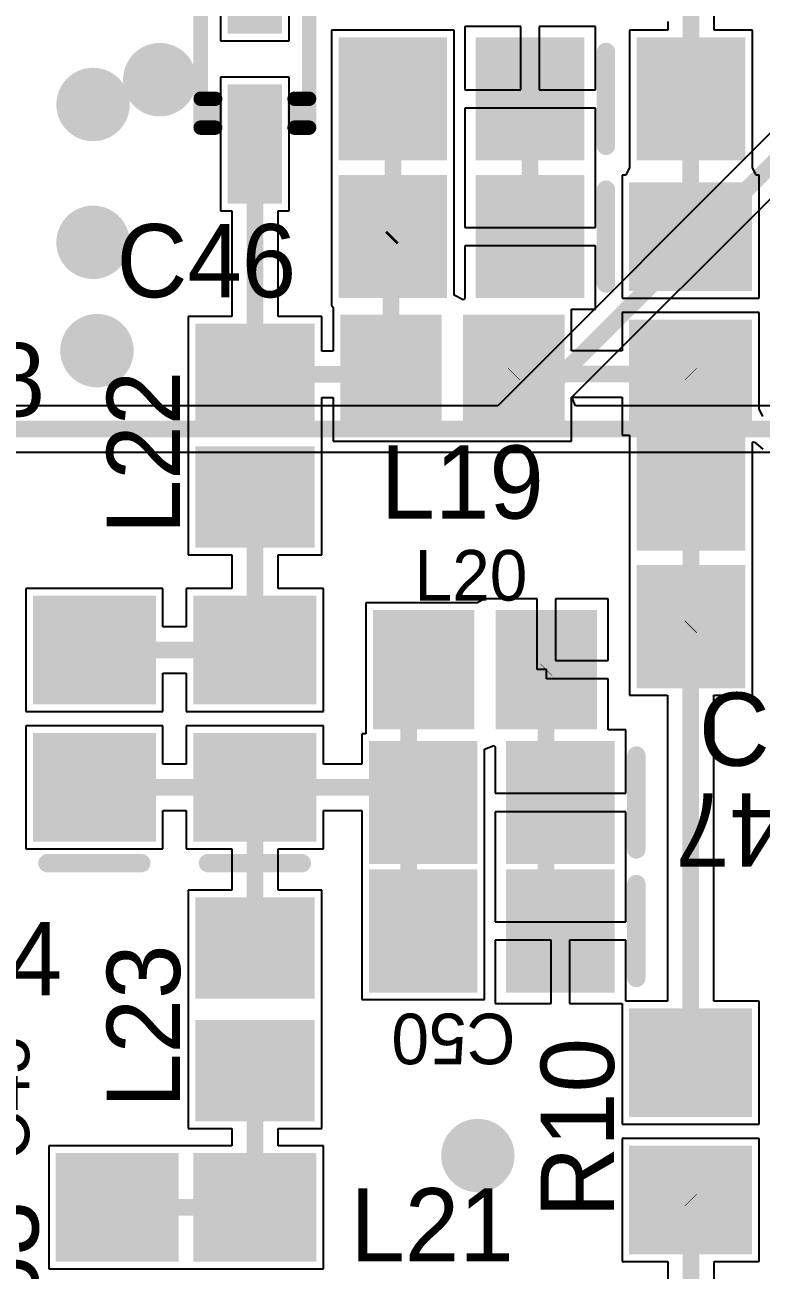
# Model space of a CAD drawing. Header units: millimetres. Extents: x 0 to 7.36, y -3.03 to 0.
# Drawn here: x 3.448 to 3.849, y -2.395 to -1.716 of the extents above; entities that cross this region are included whole.
import ezdxf

# ---------------------------------------------------------------- set-up
doc = ezdxf.new("R2010")
doc.units = ezdxf.units.MM
doc.header["$MEASUREMENT"] = 0
for name, color, linetype in [('BottomLayer', 5, 'Continuous'), ('MultiLayer', 9, 'Continuous'), ('TopLayer', 1, 'Continuous'), ('TopOverlay', 2, 'Continuous'), ('TopPaste', 8, 'Continuous'), ('TopSolder', 216, 'Continuous'), ('ViaHoleLayer', 16, 'Continuous')]:
    doc.layers.add(name, color=color, linetype=linetype)

# ---------------------------------------------------------------- blocks, each defined once
blk = doc.blocks.new('RES_0805_79')
at = {"layer": 'TopLayer'}
for points in [[(-0.06299, -0.02953), (-0.01181, -0.02953), (-0.06299, 0.02953), (-0.01181, 0.02953)], [(0.01181, -0.02953), (0.06299, -0.02953), (0.01181, 0.02953), (0.06299, 0.02953)]]:
    blk.add_solid(points, dxfattribs=at)
at = {"layer": 'TopPaste'}
for points in [[(-0.06299, -0.02953), (-0.01181, -0.02953), (-0.06299, 0.02953), (-0.01181, 0.02953)], [(0.01181, -0.02953), (0.06299, -0.02953), (0.01181, 0.02953), (0.06299, 0.02953)]]:
    blk.add_solid(points, dxfattribs=at)
at = {"layer": 'TopSolder'}
for points in [[(-0.06699, -0.03353), (-0.00781, -0.03353), (-0.06699, 0.03353), (-0.00781, 0.03353)], [(0.00781, -0.03353), (0.06699, -0.03353), (0.00781, 0.03353), (0.06699, 0.03353)]]:
    blk.add_solid(points, dxfattribs=at)
blk = doc.blocks.new('IND_0805_81')
at = {"layer": 'TopLayer'}
for points in [[(-0.05709, -0.02854), (-0.00984, -0.02854), (-0.05709, 0.02854), (-0.00984, 0.02854)], [(0.00984, -0.02854), (0.05709, -0.02854), (0.00984, 0.02854), (0.05709, 0.02854)]]:
    blk.add_solid(points, dxfattribs=at)
at = {"layer": 'TopPaste'}
for points in [[(-0.05709, -0.02854), (-0.00984, -0.02854), (-0.05709, 0.02854), (-0.00984, 0.02854)], [(0.00984, -0.02854), (0.05709, -0.02854), (0.00984, 0.02854), (0.05709, 0.02854)]]:
    blk.add_solid(points, dxfattribs=at)
at = {"layer": 'TopSolder'}
for points in [[(-0.06109, -0.03254), (-0.00584, -0.03254), (-0.06109, 0.03254), (-0.00584, 0.03254)], [(0.00584, -0.03254), (0.06109, -0.03254), (0.00584, 0.03254), (0.06109, 0.03254)]]:
    blk.add_solid(points, dxfattribs=at)
blk = doc.blocks.new('CAP_0805_84')
at = {"layer": 'TopLayer'}
for points in [[(-0.05511, -0.02953), (-0.00393, -0.02953), (-0.05511, 0.02953), (-0.00393, 0.02953)], [(0.0197, -0.02953), (0.07088, -0.02953), (0.0197, 0.02953), (0.07088, 0.02953)]]:
    blk.add_solid(points, dxfattribs=at)
at = {"layer": 'TopOverlay', "const_width": 0.01}
blk.add_lwpolyline([(-0.07088, 0.02557), (-0.07088, -0.02557)], dxfattribs=at)
at = {"layer": 'TopOverlay', "const_width": 0.005}
for points in [[(-0.07338, 0.02557, 1), (-0.06838, 0.02557, 1)], [(-0.07338, -0.02557, 1), (-0.06838, -0.02557, 1)]]:
    blk.add_lwpolyline(points, format="xyb", close=True, dxfattribs=at)
at = {"layer": 'TopPaste'}
for points in [[(-0.05511, -0.02953), (-0.00393, -0.02953), (-0.05511, 0.02953), (-0.00393, 0.02953)], [(0.0197, -0.02953), (0.07088, -0.02953), (0.0197, 0.02953), (0.07088, 0.02953)]]:
    blk.add_solid(points, dxfattribs=at)
at = {"layer": 'TopSolder'}
for points in [[(-0.05911, -0.03353), (0.00007, -0.03353), (-0.05911, 0.03353), (0.00007, 0.03353)], [(0.0157, -0.03353), (0.07488, -0.03353), (0.0157, 0.03353), (0.07488, 0.03353)]]:
    blk.add_solid(points, dxfattribs=at)
blk = doc.blocks.new('CAP_0805_86')
at = {"layer": 'TopLayer'}
for points in [[(-0.05511, -0.02953), (-0.00393, -0.02953), (-0.05511, 0.02953), (-0.00393, 0.02953)], [(0.0197, -0.02953), (0.07088, -0.02953), (0.0197, 0.02953), (0.07088, 0.02953)]]:
    blk.add_solid(points, dxfattribs=at)
at = {"layer": 'TopOverlay', "const_width": 0.01}
blk.add_lwpolyline([(-0.07088, 0.02557), (-0.07088, -0.02557)], dxfattribs=at)
at = {"layer": 'TopOverlay', "const_width": 0.005}
for points in [[(-0.07338, 0.02557, 1), (-0.06838, 0.02557, 1)], [(-0.07338, -0.02557, 1), (-0.06838, -0.02557, 1)]]:
    blk.add_lwpolyline(points, format="xyb", close=True, dxfattribs=at)
at = {"layer": 'TopPaste'}
for points in [[(-0.05511, -0.02953), (-0.00393, -0.02953), (-0.05511, 0.02953), (-0.00393, 0.02953)], [(0.0197, -0.02953), (0.07088, -0.02953), (0.0197, 0.02953), (0.07088, 0.02953)]]:
    blk.add_solid(points, dxfattribs=at)
at = {"layer": 'TopSolder'}
for points in [[(-0.05911, -0.03353), (0.00007, -0.03353), (-0.05911, 0.03353), (0.00007, 0.03353)], [(0.0157, -0.03353), (0.07488, -0.03353), (0.0157, 0.03353), (0.07488, 0.03353)]]:
    blk.add_solid(points, dxfattribs=at)
blk = doc.blocks.new('CAP_0805_152')
at = {"layer": 'TopLayer'}
for points in [[(-0.05511, -0.02953), (-0.00393, -0.02953), (-0.05511, 0.02953), (-0.00393, 0.02953)], [(0.0197, -0.02953), (0.07088, -0.02953), (0.0197, 0.02953), (0.07088, 0.02953)]]:
    blk.add_solid(points, dxfattribs=at)
at = {"layer": 'TopOverlay', "const_width": 0.01}
blk.add_lwpolyline([(-0.07088, 0.02557), (-0.07088, -0.02557)], dxfattribs=at)
at = {"layer": 'TopOverlay', "const_width": 0.005}
for points in [[(-0.07338, 0.02557, 1), (-0.06838, 0.02557, 1)], [(-0.07338, -0.02557, 1), (-0.06838, -0.02557, 1)]]:
    blk.add_lwpolyline(points, format="xyb", close=True, dxfattribs=at)
at = {"layer": 'TopPaste'}
for points in [[(-0.05511, -0.02953), (-0.00393, -0.02953), (-0.05511, 0.02953), (-0.00393, 0.02953)], [(0.0197, -0.02953), (0.07088, -0.02953), (0.0197, 0.02953), (0.07088, 0.02953)]]:
    blk.add_solid(points, dxfattribs=at)
at = {"layer": 'TopSolder'}
for points in [[(-0.05911, -0.03353), (0.00007, -0.03353), (-0.05911, 0.03353), (0.00007, 0.03353)], [(0.0157, -0.03353), (0.07488, -0.03353), (0.0157, 0.03353), (0.07488, 0.03353)]]:
    blk.add_solid(points, dxfattribs=at)
blk = doc.blocks.new('CAP_0805_153')
at = {"layer": 'TopLayer'}
for points in [[(-0.05511, -0.02953), (-0.00393, -0.02953), (-0.05511, 0.02953), (-0.00393, 0.02953)], [(0.0197, -0.02953), (0.07088, -0.02953), (0.0197, 0.02953), (0.07088, 0.02953)]]:
    blk.add_solid(points, dxfattribs=at)
at = {"layer": 'TopOverlay', "const_width": 0.01}
blk.add_lwpolyline([(-0.07088, 0.02557), (-0.07088, -0.02557)], dxfattribs=at)
at = {"layer": 'TopOverlay', "const_width": 0.005}
for points in [[(-0.07338, 0.02557, 1), (-0.06838, 0.02557, 1)], [(-0.07338, -0.02557, 1), (-0.06838, -0.02557, 1)]]:
    blk.add_lwpolyline(points, format="xyb", close=True, dxfattribs=at)
at = {"layer": 'TopPaste'}
for points in [[(-0.05511, -0.02953), (-0.00393, -0.02953), (-0.05511, 0.02953), (-0.00393, 0.02953)], [(0.0197, -0.02953), (0.07088, -0.02953), (0.0197, 0.02953), (0.07088, 0.02953)]]:
    blk.add_solid(points, dxfattribs=at)
at = {"layer": 'TopSolder'}
for points in [[(-0.05911, -0.03353), (0.00007, -0.03353), (-0.05911, 0.03353), (0.00007, 0.03353)], [(0.0157, -0.03353), (0.07488, -0.03353), (0.0157, 0.03353), (0.07488, 0.03353)]]:
    blk.add_solid(points, dxfattribs=at)
blk = doc.blocks.new('IND_0805_156')
at = {"layer": 'TopLayer'}
for points in [[(-0.05709, -0.02854), (-0.00984, -0.02854), (-0.05709, 0.02854), (-0.00984, 0.02854)], [(0.00984, -0.02854), (0.05709, -0.02854), (0.00984, 0.02854), (0.05709, 0.02854)]]:
    blk.add_solid(points, dxfattribs=at)
at = {"layer": 'TopPaste'}
for points in [[(-0.05709, -0.02854), (-0.00984, -0.02854), (-0.05709, 0.02854), (-0.00984, 0.02854)], [(0.00984, -0.02854), (0.05709, -0.02854), (0.00984, 0.02854), (0.05709, 0.02854)]]:
    blk.add_solid(points, dxfattribs=at)
at = {"layer": 'TopSolder'}
for points in [[(-0.06109, -0.03254), (-0.00584, -0.03254), (-0.06109, 0.03254), (-0.00584, 0.03254)], [(0.00584, -0.03254), (0.06109, -0.03254), (0.00584, 0.03254), (0.06109, 0.03254)]]:
    blk.add_solid(points, dxfattribs=at)
blk = doc.blocks.new('CAP_0805_158')
at = {"layer": 'TopLayer'}
for points in [[(-0.05511, -0.02953), (-0.00393, -0.02953), (-0.05511, 0.02953), (-0.00393, 0.02953)], [(0.0197, -0.02953), (0.07088, -0.02953), (0.0197, 0.02953), (0.07088, 0.02953)]]:
    blk.add_solid(points, dxfattribs=at)
at = {"layer": 'TopOverlay', "const_width": 0.01}
blk.add_lwpolyline([(-0.07088, 0.02557), (-0.07088, -0.02557)], dxfattribs=at)
at = {"layer": 'TopOverlay', "const_width": 0.005}
for points in [[(-0.07338, 0.02557, 1), (-0.06838, 0.02557, 1)], [(-0.07338, -0.02557, 1), (-0.06838, -0.02557, 1)]]:
    blk.add_lwpolyline(points, format="xyb", close=True, dxfattribs=at)
at = {"layer": 'TopPaste'}
for points in [[(-0.05511, -0.02953), (-0.00393, -0.02953), (-0.05511, 0.02953), (-0.00393, 0.02953)], [(0.0197, -0.02953), (0.07088, -0.02953), (0.0197, 0.02953), (0.07088, 0.02953)]]:
    blk.add_solid(points, dxfattribs=at)
at = {"layer": 'TopSolder'}
for points in [[(-0.05911, -0.03353), (0.00007, -0.03353), (-0.05911, 0.03353), (0.00007, 0.03353)], [(0.0157, -0.03353), (0.07488, -0.03353), (0.0157, 0.03353), (0.07488, 0.03353)]]:
    blk.add_solid(points, dxfattribs=at)
blk = doc.blocks.new('CAP_0805_159')
at = {"layer": 'TopLayer'}
for points in [[(-0.05511, -0.02953), (-0.00393, -0.02953), (-0.05511, 0.02953), (-0.00393, 0.02953)], [(0.0197, -0.02953), (0.07088, -0.02953), (0.0197, 0.02953), (0.07088, 0.02953)]]:
    blk.add_solid(points, dxfattribs=at)
at = {"layer": 'TopOverlay', "const_width": 0.01}
blk.add_lwpolyline([(-0.07088, 0.02557), (-0.07088, -0.02557)], dxfattribs=at)
at = {"layer": 'TopOverlay', "const_width": 0.005}
for points in [[(-0.07338, 0.02557, 1), (-0.06838, 0.02557, 1)], [(-0.07338, -0.02557, 1), (-0.06838, -0.02557, 1)]]:
    blk.add_lwpolyline(points, format="xyb", close=True, dxfattribs=at)
at = {"layer": 'TopPaste'}
for points in [[(-0.05511, -0.02953), (-0.00393, -0.02953), (-0.05511, 0.02953), (-0.00393, 0.02953)], [(0.0197, -0.02953), (0.07088, -0.02953), (0.0197, 0.02953), (0.07088, 0.02953)]]:
    blk.add_solid(points, dxfattribs=at)
at = {"layer": 'TopSolder'}
for points in [[(-0.05911, -0.03353), (0.00007, -0.03353), (-0.05911, 0.03353), (0.00007, 0.03353)], [(0.0157, -0.03353), (0.07488, -0.03353), (0.0157, 0.03353), (0.07488, 0.03353)]]:
    blk.add_solid(points, dxfattribs=at)
blk = doc.blocks.new('CAP_0805_160')
at = {"layer": 'TopLayer'}
for points in [[(-0.05511, -0.02953), (-0.00393, -0.02953), (-0.05511, 0.02953), (-0.00393, 0.02953)], [(0.0197, -0.02953), (0.07088, -0.02953), (0.0197, 0.02953), (0.07088, 0.02953)]]:
    blk.add_solid(points, dxfattribs=at)
at = {"layer": 'TopOverlay', "const_width": 0.01}
blk.add_lwpolyline([(-0.07088, 0.02557), (-0.07088, -0.02557)], dxfattribs=at)
at = {"layer": 'TopOverlay', "const_width": 0.005}
for points in [[(-0.07338, 0.02557, 1), (-0.06838, 0.02557, 1)], [(-0.07338, -0.02557, 1), (-0.06838, -0.02557, 1)]]:
    blk.add_lwpolyline(points, format="xyb", close=True, dxfattribs=at)
at = {"layer": 'TopPaste'}
for points in [[(-0.05511, -0.02953), (-0.00393, -0.02953), (-0.05511, 0.02953), (-0.00393, 0.02953)], [(0.0197, -0.02953), (0.07088, -0.02953), (0.0197, 0.02953), (0.07088, 0.02953)]]:
    blk.add_solid(points, dxfattribs=at)
at = {"layer": 'TopSolder'}
for points in [[(-0.05911, -0.03353), (0.00007, -0.03353), (-0.05911, 0.03353), (0.00007, 0.03353)], [(0.0157, -0.03353), (0.07488, -0.03353), (0.0157, 0.03353), (0.07488, 0.03353)]]:
    blk.add_solid(points, dxfattribs=at)
blk = doc.blocks.new('CAP_0805_166')
at = {"layer": 'TopLayer'}
for points in [[(-0.05511, -0.02953), (-0.00393, -0.02953), (-0.05511, 0.02953), (-0.00393, 0.02953)], [(0.0197, -0.02953), (0.07088, -0.02953), (0.0197, 0.02953), (0.07088, 0.02953)]]:
    blk.add_solid(points, dxfattribs=at)
at = {"layer": 'TopOverlay', "const_width": 0.01}
blk.add_lwpolyline([(-0.07088, 0.02557), (-0.07088, -0.02557)], dxfattribs=at)
at = {"layer": 'TopOverlay', "const_width": 0.005}
for points in [[(-0.07338, 0.02557, 1), (-0.06838, 0.02557, 1)], [(-0.07338, -0.02557, 1), (-0.06838, -0.02557, 1)]]:
    blk.add_lwpolyline(points, format="xyb", close=True, dxfattribs=at)
at = {"layer": 'TopPaste'}
for points in [[(-0.05511, -0.02953), (-0.00393, -0.02953), (-0.05511, 0.02953), (-0.00393, 0.02953)], [(0.0197, -0.02953), (0.07088, -0.02953), (0.0197, 0.02953), (0.07088, 0.02953)]]:
    blk.add_solid(points, dxfattribs=at)
at = {"layer": 'TopSolder'}
for points in [[(-0.05911, -0.03353), (0.00007, -0.03353), (-0.05911, 0.03353), (0.00007, 0.03353)], [(0.0157, -0.03353), (0.07488, -0.03353), (0.0157, 0.03353), (0.07488, 0.03353)]]:
    blk.add_solid(points, dxfattribs=at)
blk = doc.blocks.new('RES_0805_193')
at = {"layer": 'TopLayer'}
for points in [[(-0.06299, -0.02953), (-0.01181, -0.02953), (-0.06299, 0.02953), (-0.01181, 0.02953)], [(0.01181, -0.02953), (0.06299, -0.02953), (0.01181, 0.02953), (0.06299, 0.02953)]]:
    blk.add_solid(points, dxfattribs=at)
at = {"layer": 'TopPaste'}
for points in [[(-0.06299, -0.02953), (-0.01181, -0.02953), (-0.06299, 0.02953), (-0.01181, 0.02953)], [(0.01181, -0.02953), (0.06299, -0.02953), (0.01181, 0.02953), (0.06299, 0.02953)]]:
    blk.add_solid(points, dxfattribs=at)
at = {"layer": 'TopSolder'}
for points in [[(-0.06699, -0.03353), (-0.00781, -0.03353), (-0.06699, 0.03353), (-0.00781, 0.03353)], [(0.00781, -0.03353), (0.06699, -0.03353), (0.00781, 0.03353), (0.06699, 0.03353)]]:
    blk.add_solid(points, dxfattribs=at)
blk = doc.blocks.new('SOD_323_194')
at = {"layer": 'TopLayer'}
for points in [[(-0.0748, -0.01083), (-0.01772, -0.01083), (-0.0748, 0.01083), (-0.01772, 0.01083)], [(0.01772, -0.01083), (0.0748, -0.01083), (0.01772, 0.01083), (0.0748, 0.01083)]]:
    blk.add_solid(points, dxfattribs=at)
at = {"layer": 'TopOverlay', "const_width": 0.00787}
for points in [[(0.0374, 0.02953), (-0.0374, 0.02953)], [(-0.0374, 0.02165), (-0.0374, 0.02953)], [(0.02165, 0.02165), (0.02165, 0.02953)], [(0.0374, 0.02165), (0.0374, 0.02953)], [(0.0374, 0.02165), (0.02165, 0.02165)], [(-0.0374, -0.02953), (-0.0374, -0.02165)], [(0.0374, -0.02165), (0.02165, -0.02165)], [(0.02165, -0.02953), (0.02165, -0.02165)], [(0.0374, -0.02953), (0.0374, -0.02165)], [(0.0374, -0.02953), (-0.0374, -0.02953)]]:
    blk.add_lwpolyline(points, dxfattribs=at)
at = {"layer": 'TopOverlay', "const_width": 0.00394}
for points in [[(-0.03937, 0.02953, 1), (-0.03543, 0.02953, 1)], [(-0.03937, 0.02953, 1), (-0.03543, 0.02953, 1)], [(0.01969, 0.02953, 1), (0.02362, 0.02953, 1)], [(0.03543, 0.02953, 1), (0.03937, 0.02953, 1)], [(0.03543, 0.02953, 1), (0.03937, 0.02953, 1)], [(-0.03937, 0.02165, 1), (-0.03543, 0.02165, 1)], [(0.01969, 0.02165, 1), (0.02362, 0.02165, 1)], [(0.01969, 0.02165, 1), (0.02362, 0.02165, 1)], [(0.03543, 0.02165, 1), (0.03937, 0.02165, 1)], [(0.03543, 0.02165, 1), (0.03937, 0.02165, 1)], [(-0.03937, -0.02165, 1), (-0.03543, -0.02165, 1)], [(0.01969, -0.02165, 1), (0.02362, -0.02165, 1)], [(0.01969, -0.02165, 1), (0.02362, -0.02165, 1)], [(0.03543, -0.02165, 1), (0.03937, -0.02165, 1)], [(0.03543, -0.02165, 1), (0.03937, -0.02165, 1)], [(-0.03937, -0.02953, 1), (-0.03543, -0.02953, 1)], [(-0.03937, -0.02953, 1), (-0.03543, -0.02953, 1)], [(0.01969, -0.02953, 1), (0.02362, -0.02953, 1)], [(0.03543, -0.02953, 1), (0.03937, -0.02953, 1)], [(0.03543, -0.02953, 1), (0.03937, -0.02953, 1)]]:
    blk.add_lwpolyline(points, format="xyb", close=True, dxfattribs=at)
at = {"layer": 'TopPaste'}
for points in [[(-0.0748, -0.01083), (-0.01772, -0.01083), (-0.0748, 0.01083), (-0.01772, 0.01083)], [(0.01772, -0.01083), (0.0748, -0.01083), (0.01772, 0.01083), (0.0748, 0.01083)]]:
    blk.add_solid(points, dxfattribs=at)
at = {"layer": 'TopSolder'}
for points in [[(-0.0788, -0.01483), (-0.01372, -0.01483), (-0.0788, 0.01483), (-0.01372, 0.01483)], [(0.01372, -0.01483), (0.0788, -0.01483), (0.01372, 0.01483), (0.0788, 0.01483)]]:
    blk.add_solid(points, dxfattribs=at)
blk = doc.blocks.new('CAP_0805_220')
at = {"layer": 'TopLayer'}
for points in [[(-0.05511, -0.02953), (-0.00393, -0.02953), (-0.05511, 0.02953), (-0.00393, 0.02953)], [(0.0197, -0.02953), (0.07088, -0.02953), (0.0197, 0.02953), (0.07088, 0.02953)]]:
    blk.add_solid(points, dxfattribs=at)
at = {"layer": 'TopOverlay', "const_width": 0.01}
blk.add_lwpolyline([(-0.07088, 0.02557), (-0.07088, -0.02557)], dxfattribs=at)
at = {"layer": 'TopOverlay', "const_width": 0.005}
for points in [[(-0.07338, 0.02557, 1), (-0.06838, 0.02557, 1)], [(-0.07338, -0.02557, 1), (-0.06838, -0.02557, 1)]]:
    blk.add_lwpolyline(points, format="xyb", close=True, dxfattribs=at)
at = {"layer": 'TopPaste'}
for points in [[(-0.05511, -0.02953), (-0.00393, -0.02953), (-0.05511, 0.02953), (-0.00393, 0.02953)], [(0.0197, -0.02953), (0.07088, -0.02953), (0.0197, 0.02953), (0.07088, 0.02953)]]:
    blk.add_solid(points, dxfattribs=at)
at = {"layer": 'TopSolder'}
for points in [[(-0.05911, -0.03353), (0.00007, -0.03353), (-0.05911, 0.03353), (0.00007, 0.03353)], [(0.0157, -0.03353), (0.07488, -0.03353), (0.0157, 0.03353), (0.07488, 0.03353)]]:
    blk.add_solid(points, dxfattribs=at)
blk = doc.blocks.new('IND_0805_221')
at = {"layer": 'TopLayer'}
for points in [[(-0.05709, -0.02854), (-0.00984, -0.02854), (-0.05709, 0.02854), (-0.00984, 0.02854)], [(0.00984, -0.02854), (0.05709, -0.02854), (0.00984, 0.02854), (0.05709, 0.02854)]]:
    blk.add_solid(points, dxfattribs=at)
at = {"layer": 'TopPaste'}
for points in [[(-0.05709, -0.02854), (-0.00984, -0.02854), (-0.05709, 0.02854), (-0.00984, 0.02854)], [(0.00984, -0.02854), (0.05709, -0.02854), (0.00984, 0.02854), (0.05709, 0.02854)]]:
    blk.add_solid(points, dxfattribs=at)
at = {"layer": 'TopSolder'}
for points in [[(-0.06109, -0.03254), (-0.00584, -0.03254), (-0.06109, 0.03254), (-0.00584, 0.03254)], [(0.00584, -0.03254), (0.06109, -0.03254), (0.00584, 0.03254), (0.06109, 0.03254)]]:
    blk.add_solid(points, dxfattribs=at)
blk = doc.blocks.new('IND_0805_222')
at = {"layer": 'TopLayer'}
for points in [[(-0.05709, -0.02854), (-0.00984, -0.02854), (-0.05709, 0.02854), (-0.00984, 0.02854)], [(0.00984, -0.02854), (0.05709, -0.02854), (0.00984, 0.02854), (0.05709, 0.02854)]]:
    blk.add_solid(points, dxfattribs=at)
at = {"layer": 'TopPaste'}
for points in [[(-0.05709, -0.02854), (-0.00984, -0.02854), (-0.05709, 0.02854), (-0.00984, 0.02854)], [(0.00984, -0.02854), (0.05709, -0.02854), (0.00984, 0.02854), (0.05709, 0.02854)]]:
    blk.add_solid(points, dxfattribs=at)
at = {"layer": 'TopSolder'}
for points in [[(-0.06109, -0.03254), (-0.00584, -0.03254), (-0.06109, 0.03254), (-0.00584, 0.03254)], [(0.00584, -0.03254), (0.06109, -0.03254), (0.00584, 0.03254), (0.06109, 0.03254)]]:
    blk.add_solid(points, dxfattribs=at)
blk = doc.blocks.new('RES_0805_265')
at = {"layer": 'TopLayer'}
for points in [[(-0.06299, -0.02953), (-0.01181, -0.02953), (-0.06299, 0.02953), (-0.01181, 0.02953)], [(0.01181, -0.02953), (0.06299, -0.02953), (0.01181, 0.02953), (0.06299, 0.02953)]]:
    blk.add_solid(points, dxfattribs=at)
at = {"layer": 'TopPaste'}
for points in [[(-0.06299, -0.02953), (-0.01181, -0.02953), (-0.06299, 0.02953), (-0.01181, 0.02953)], [(0.01181, -0.02953), (0.06299, -0.02953), (0.01181, 0.02953), (0.06299, 0.02953)]]:
    blk.add_solid(points, dxfattribs=at)
at = {"layer": 'TopSolder'}
for points in [[(-0.06699, -0.03353), (-0.00781, -0.03353), (-0.06699, 0.03353), (-0.00781, 0.03353)], [(0.00781, -0.03353), (0.06699, -0.03353), (0.00781, 0.03353), (0.06699, 0.03353)]]:
    blk.add_solid(points, dxfattribs=at)
blk = doc.blocks.new('CAP_0805_266')
at = {"layer": 'TopLayer'}
for points in [[(-0.05511, -0.02953), (-0.00393, -0.02953), (-0.05511, 0.02953), (-0.00393, 0.02953)], [(0.0197, -0.02953), (0.07088, -0.02953), (0.0197, 0.02953), (0.07088, 0.02953)]]:
    blk.add_solid(points, dxfattribs=at)
at = {"layer": 'TopOverlay', "const_width": 0.01}
blk.add_lwpolyline([(-0.07088, 0.02557), (-0.07088, -0.02557)], dxfattribs=at)
at = {"layer": 'TopOverlay', "const_width": 0.005}
for points in [[(-0.07338, 0.02557, 1), (-0.06838, 0.02557, 1)], [(-0.07338, -0.02557, 1), (-0.06838, -0.02557, 1)]]:
    blk.add_lwpolyline(points, format="xyb", close=True, dxfattribs=at)
at = {"layer": 'TopPaste'}
for points in [[(-0.05511, -0.02953), (-0.00393, -0.02953), (-0.05511, 0.02953), (-0.00393, 0.02953)], [(0.0197, -0.02953), (0.07088, -0.02953), (0.0197, 0.02953), (0.07088, 0.02953)]]:
    blk.add_solid(points, dxfattribs=at)
at = {"layer": 'TopSolder'}
for points in [[(-0.05911, -0.03353), (0.00007, -0.03353), (-0.05911, 0.03353), (0.00007, 0.03353)], [(0.0157, -0.03353), (0.07488, -0.03353), (0.0157, 0.03353), (0.07488, 0.03353)]]:
    blk.add_solid(points, dxfattribs=at)

msp = doc.modelspace()

# ---------------------------------------------------------------- linework, layer by layer
at = {"layer": 'BottomLayer'}
for p, q in [((3.86219, -1.76702), (3.70535, -1.92386)), ((3.74574, -1.91924), (3.88007, -1.7849)), ((3.74765, -1.92386), (3.74574, -1.91924)), ((3.70535, -1.92386), (3.24456, -1.92386)), ((4.19513, -1.92386), (3.74765, -1.92386)), ((1.11364, -1.94914), (4.62336, -1.94914))]:
    msp.add_line(p, q, dxfattribs=at)
for points, const_width in [([(3.51112, -1.74623, 1), (3.53112, -1.74623, 1)], 0.02), ([(3.47476, -1.75974, 1), (3.49476, -1.75974, 1)], 0.02), ([(3.47476, -1.83483, 1), (3.49476, -1.83483, 1)], 0.02), ([(3.4769, -1.89383, 1), (3.4969, -1.89383, 1)], 0.02), ([(3.70833, -1.9365, 1), (3.71285, -1.9365, 1)], 0.00453), ([(3.70833, -1.9365, 1), (3.71285, -1.9365, 1)], 0.00453), ([(3.6845, -2.33236, 1), (3.7045, -2.33236, 1)], 0.02)]:
    msp.add_lwpolyline(points, format="xyb", close=True, dxfattribs=dict(at, const_width=const_width))
at = {"layer": 'BottomLayer', "const_width": 0.00906}
for points in [[(3.71059, -1.9365), (3.88876, -1.75833)], [(1.0887, -1.9365), (4.62336, -1.9365)], [(1.0887, -1.9365), (4.20037, -1.9365)], [(1.0887, -1.9365), (3.71059, -1.9365)]]:
    msp.add_lwpolyline(points, dxfattribs=at)
at = {"layer": 'MultiLayer', "const_width": 0.02}
for points in [[(3.51112, -1.74623, 1), (3.53112, -1.74623, 1)], [(3.47476, -1.75974, 1), (3.49476, -1.75974, 1)], [(3.47476, -1.83483, 1), (3.49476, -1.83483, 1)], [(3.4769, -1.89383, 1), (3.4969, -1.89383, 1)], [(3.6845, -2.33236, 1), (3.7045, -2.33236, 1)]]:
    msp.add_lwpolyline(points, format="xyb", close=True, dxfattribs=at)
at = {"layer": 'TopLayer'}
for p, q in [((3.55428, -1.68949), (3.55428, -1.72512)), ((3.59168, -1.72512), (3.59168, -1.68949)), ((3.82332, -1.7193), (3.82332, -1.7091)), ((3.79803, -1.71446), (3.79803, -1.7193)), ((3.68164, -1.7193), (3.61471, -1.7193)), ((3.61471, -1.7193), (3.61471, -1.7941)), ((3.68164, -1.7941), (3.68164, -1.7193)), ((3.71798, -1.71717), (3.68739, -1.71717)), ((3.68739, -1.71717), (3.68739, -1.7517)), ((3.71798, -1.7517), (3.71798, -1.71717)), ((3.75857, -1.71717), (3.72798, -1.71717)), ((3.72798, -1.71717), (3.72798, -1.7517)), ((3.75857, -1.7517), (3.75857, -1.71717)), ((3.79803, -1.7193), (3.77721, -1.7193)), ((3.77721, -1.7193), (3.77721, -1.7941)), ((3.84414, -1.7193), (3.82332, -1.7193)), ((3.84414, -1.7941), (3.84414, -1.7193)), ((3.55428, -1.72512), (3.59168, -1.72512)), ((3.59168, -1.74481), (3.55428, -1.74481)), ((3.55428, -1.74481), (3.55428, -1.81764)), ((3.59168, -1.81764), (3.59168, -1.74481)), ((3.68739, -1.7517), (3.71798, -1.7517)), ((3.72798, -1.7517), (3.75857, -1.7517)), ((3.72298, -1.7617), (3.68739, -1.7617)), ((3.68739, -1.7617), (3.68739, -1.79623)), ((3.75857, -1.7617), (3.72298, -1.7617)), ((3.75857, -1.79623), (3.75857, -1.7617)), ((3.61471, -1.7941), (3.61471, -1.7941)), ((3.61471, -1.7941), (3.61471, -1.7943)), ((3.61471, -1.7943), (3.61471, -1.7943)), ((3.61471, -1.7943), (3.61471, -1.8691)), ((3.68164, -1.7943), (3.68164, -1.7941)), ((3.68164, -1.7941), (3.68164, -1.7941)), ((3.68164, -1.86357), (3.68164, -1.7943)), ((3.68164, -1.7943), (3.68164, -1.7943)), ((3.68739, -1.79623), (3.68739, -1.8267)), ((3.75857, -1.8267), (3.75857, -1.79623)), ((3.77721, -1.7941), (3.77512, -1.79824)), ((3.84623, -1.79824), (3.84414, -1.7941)), ((3.77512, -1.79824), (3.77308, -1.79824)), ((3.77308, -1.79824), (3.77308, -1.86517)), ((3.84788, -1.79824), (3.84623, -1.79824)), ((3.84788, -1.86517), (3.84788, -1.79824)), ((3.55428, -1.81764), (3.56034, -1.81764)), ((3.56034, -1.81764), (3.56034, -1.8752)), ((3.58562, -1.8752), (3.58562, -1.81764)), ((3.58562, -1.81764), (3.59168, -1.81764)), ((3.68739, -1.8267), (3.72298, -1.8267)), ((3.72298, -1.8267), (3.75857, -1.8267)), ((3.72298, -1.8367), (3.68739, -1.8367)), ((3.68739, -1.8367), (3.68739, -1.86544)), ((3.75857, -1.8367), (3.72298, -1.8367)), ((3.75857, -1.87123), (3.75857, -1.8367)), ((3.68644, -1.86618), (3.68164, -1.86357)), ((3.68739, -1.86544), (3.68644, -1.86618)), ((3.77308, -1.86517), (3.84788, -1.86517)), ((3.61471, -1.8691), (3.61471, -1.8691)), ((3.61471, -1.8691), (3.61569, -1.87028)), ((3.61569, -1.87028), (3.61569, -1.89406)), ((3.74561, -1.89386), (3.74561, -1.87123)), ((3.74561, -1.87123), (3.75857, -1.87123)), ((3.56034, -1.8752), (3.53656, -1.8752)), ((3.53656, -1.8752), (3.53656, -1.93713)), ((3.6094, -1.8752), (3.58562, -1.8752)), ((3.6094, -1.89406), (3.6094, -1.8752)), ((3.84788, -1.87304), (3.77308, -1.87304)), ((3.77308, -1.87304), (3.77308, -1.89386)), ((3.84788, -1.92551), (3.84788, -1.87304)), ((3.61569, -1.89406), (3.6094, -1.89406)), ((3.77308, -1.89386), (3.74561, -1.89386)), ((3.6094, -1.93713), (3.6094, -1.91935)), ((3.6094, -1.91935), (3.61569, -1.91935)), ((3.61569, -1.91935), (3.61569, -1.94312)), ((3.74561, -1.94312), (3.74561, -1.91915)), ((3.74561, -1.91915), (3.77308, -1.91915)), ((3.77308, -1.91915), (3.77308, -1.93997)), ((3.84989, -1.92967), (3.84788, -1.92551)), ((3.53656, -1.93713), (3.53656, -1.9382)), ((3.53656, -1.9382), (3.53656, -1.94213)), ((3.6094, -1.9382), (3.6094, -1.93713)), ((3.6094, -1.94213), (3.6094, -1.9382)), ((3.77308, -1.93997), (3.77721, -1.93997)), ((3.77721, -1.93997), (3.77721, -2.0066)), ((3.53656, -1.94213), (3.53656, -1.9432)), ((3.53656, -1.9432), (3.53656, -2.00513)), ((3.6094, -1.9432), (3.6094, -1.94213)), ((3.6094, -2.00513), (3.6094, -1.9432)), ((3.61569, -1.94312), (3.67762, -1.94312)), ((3.67762, -1.94312), (3.67868, -1.94312)), ((3.67868, -1.94312), (3.68262, -1.94312)), ((3.68262, -1.94312), (3.68368, -1.94312)), ((3.68368, -1.94312), (3.74561, -1.94312)), ((3.84414, -1.94373), (3.84516, -1.94349)), ((3.84414, -2.0066), (3.84414, -1.94373)), ((3.84516, -1.94349), (3.84989, -1.94754)), ((3.53656, -2.00513), (3.56034, -2.00513)), ((3.56034, -2.00513), (3.56034, -2.02343)), ((3.58562, -2.02343), (3.58562, -2.00513)), ((3.58562, -2.00513), (3.6094, -2.00513)), ((3.77721, -2.0066), (3.77721, -2.0066)), ((3.77721, -2.0066), (3.77721, -2.0068)), ((3.77721, -2.0068), (3.77721, -2.0068)), ((3.77721, -2.0068), (3.77721, -2.0816)), ((3.84414, -2.0068), (3.84414, -2.0066)), ((3.84414, -2.0066), (3.84414, -2.0066)), ((3.84414, -2.0816), (3.84414, -2.0068)), ((3.84414, -2.0068), (3.84414, -2.0068)), ((3.52288, -2.02343), (3.44808, -2.02343)), ((3.44808, -2.02343), (3.44808, -2.09036)), ((3.52288, -2.04425), (3.52288, -2.02343)), ((3.56034, -2.02343), (3.53558, -2.02343)), ((3.53558, -2.02343), (3.53558, -2.04425)), ((3.61038, -2.02343), (3.58562, -2.02343)), ((3.61038, -2.09036), (3.61038, -2.02343)), ((3.69322, -2.03119), (3.63342, -2.03119)), ((3.63342, -2.03119), (3.63342, -2.1026)), ((3.69411, -2.03118), (3.69322, -2.03119)), ((3.69822, -2.02906), (3.69411, -2.03118)), ((3.72685, -2.02906), (3.69822, -2.02906)), ((3.72685, -2.0676), (3.72685, -2.02906)), ((3.76547, -2.02906), (3.73685, -2.02906)), ((3.73685, -2.02906), (3.73685, -2.0626)), ((3.76547, -2.0626), (3.76547, -2.02906)), ((3.53558, -2.04425), (3.52288, -2.04425)), ((3.73185, -2.0676), (3.72685, -2.0676)), ((3.73185, -2.0726), (3.73185, -2.0676)), ((3.73685, -2.0626), (3.76547, -2.0626)), ((3.52288, -2.09036), (3.52288, -2.06954)), ((3.52288, -2.06954), (3.53558, -2.06954)), ((3.53558, -2.06954), (3.53558, -2.09036)), ((3.76547, -2.0726), (3.73185, -2.0726)), ((3.76547, -2.10047), (3.76547, -2.0726)), ((3.77721, -2.0816), (3.79784, -2.0816)), ((3.79784, -2.0816), (3.79784, -2.24824)), ((3.82312, -2.24824), (3.82312, -2.0816)), ((3.82312, -2.0816), (3.84414, -2.0816)), ((3.44808, -2.09036), (3.52288, -2.09036)), ((3.53558, -2.09036), (3.61038, -2.09036)), ((3.52288, -2.09823), (3.44808, -2.09823)), ((3.44808, -2.09823), (3.44808, -2.16516)), ((3.52288, -2.11906), (3.52288, -2.09823)), ((3.61038, -2.09823), (3.53558, -2.09823)), ((3.53558, -2.09823), (3.53558, -2.11906)), ((3.61038, -2.11906), (3.61038, -2.09823)), ((3.63342, -2.1026), (3.63125, -2.1026)), ((3.63125, -2.1026), (3.63125, -2.11906)), ((3.77511, -2.10047), (3.76547, -2.10047)), ((3.77511, -2.135), (3.77511, -2.10047)), ((3.69818, -2.11101), (3.7032, -2.10895)), ((3.7032, -2.10895), (3.70393, -2.10968)), ((3.70393, -2.10968), (3.70393, -2.135)), ((3.69818, -2.11113), (3.69818, -2.11101)), ((3.69818, -2.1774), (3.69818, -2.11113)), ((3.53558, -2.11906), (3.52288, -2.11906)), ((3.63125, -2.11906), (3.61038, -2.11906)), ((3.70393, -2.135), (3.73952, -2.135)), ((3.73952, -2.135), (3.77511, -2.135)), ((3.52288, -2.16516), (3.52288, -2.14435)), ((3.52288, -2.14435), (3.53558, -2.14435)), ((3.53558, -2.14435), (3.53558, -2.16516)), ((3.61038, -2.16516), (3.61038, -2.14435)), ((3.61038, -2.14435), (3.63125, -2.14435)), ((3.63125, -2.14435), (3.63125, -2.1774)), ((3.73952, -2.145), (3.70393, -2.145)), ((3.70393, -2.145), (3.70393, -2.17953)), ((3.77511, -2.145), (3.73952, -2.145)), ((3.77511, -2.17953), (3.77511, -2.145)), ((3.44808, -2.16516), (3.52288, -2.16516)), ((3.53558, -2.16516), (3.56034, -2.16516)), ((3.56034, -2.16516), (3.56034, -2.1877)), ((3.58562, -2.1877), (3.58562, -2.16516)), ((3.58562, -2.16516), (3.61038, -2.16516)), ((3.63125, -2.1774), (3.63125, -2.2474)), ((3.69818, -2.2474), (3.69818, -2.1774)), ((3.70393, -2.17953), (3.70393, -2.205)), ((3.77511, -2.205), (3.77511, -2.17953)), ((3.56034, -2.1877), (3.53656, -2.1877)), ((3.53656, -2.1877), (3.53656, -2.24963)), ((3.6094, -2.1877), (3.58562, -2.1877)), ((3.6094, -2.24963), (3.6094, -2.1877)), ((3.70393, -2.205), (3.73952, -2.205)), ((3.73952, -2.205), (3.77511, -2.205)), ((3.73452, -2.215), (3.70393, -2.215)), ((3.70393, -2.215), (3.70393, -2.24953)), ((3.73452, -2.24953), (3.73452, -2.215)), ((3.77511, -2.215), (3.74452, -2.215)), ((3.74452, -2.215), (3.74452, -2.24953)), ((3.77511, -2.24537), (3.77511, -2.215)), ((3.53656, -2.24963), (3.53656, -2.2507)), ((3.53656, -2.2507), (3.53656, -2.25463)), ((3.6094, -2.2507), (3.6094, -2.24963)), ((3.6094, -2.25463), (3.6094, -2.2507)), ((3.63125, -2.2474), (3.69818, -2.2474)), ((3.70393, -2.24953), (3.73452, -2.24953)), ((3.74452, -2.24953), (3.77064, -2.24953)), ((3.77064, -2.24953), (3.77308, -2.24953)), ((3.77308, -2.24953), (3.77308, -2.2524)), ((3.77511, -2.24824), (3.77511, -2.24537)), ((3.77754, -2.24824), (3.77511, -2.24824)), ((3.79784, -2.24824), (3.77754, -2.24824)), ((3.84788, -2.24824), (3.82312, -2.24824)), ((3.84788, -2.31517), (3.84788, -2.24824)), ((3.53656, -2.25463), (3.53656, -2.2557)), ((3.53656, -2.2557), (3.53656, -2.31763)), ((3.6094, -2.2557), (3.6094, -2.25463)), ((3.6094, -2.31763), (3.6094, -2.2557)), ((3.77308, -2.2524), (3.77308, -2.31517)), ((3.53656, -2.31763), (3.56034, -2.31763)), ((3.56034, -2.31763), (3.56034, -2.32706)), ((3.58562, -2.32706), (3.58562, -2.31763)), ((3.58562, -2.31763), (3.6094, -2.31763)), ((3.77308, -2.31517), (3.84788, -2.31517)), ((3.84788, -2.32304), (3.77308, -2.32304)), ((3.77308, -2.32304), (3.77308, -2.38997)), ((3.84788, -2.38997), (3.84788, -2.32304)), ((3.53538, -2.32706), (3.46058, -2.32706)), ((3.46058, -2.32706), (3.46058, -2.39399)), ((3.53558, -2.32706), (3.53538, -2.32706)), ((3.53538, -2.32706), (3.53538, -2.32706)), ((3.56034, -2.32706), (3.53558, -2.32706)), ((3.53558, -2.32706), (3.53558, -2.32706)), ((3.61038, -2.32706), (3.58562, -2.32706)), ((3.61038, -2.39399), (3.61038, -2.32706)), ((3.46058, -2.39399), (3.53538, -2.39399)), ((3.53538, -2.39399), (3.53538, -2.39399)), ((3.53538, -2.39399), (3.53558, -2.39399)), ((3.53558, -2.39399), (3.53558, -2.39399)), ((3.53558, -2.39399), (3.61038, -2.39399)), ((3.77308, -2.38997), (3.79803, -2.38997)), ((3.79803, -2.38997), (3.79803, -2.4709)), ((3.82332, -2.4709), (3.82332, -2.38997)), ((3.82332, -2.38997), (3.84788, -2.38997))]:
    msp.add_line(p, q, dxfattribs=at)
at = {"layer": 'TopLayer', "const_width": 0.00906}
for points in [[(3.81068, -1.7567), (3.81068, -1.69244)], [(3.64818, -1.8317), (3.64818, -1.7567)], [(3.72298, -1.8317), (3.72298, -1.7567)], [(3.81048, -1.7567), (3.81068, -1.7567)], [(3.81048, -1.8317), (3.81048, -1.7567)], [(3.57298, -1.9067), (3.57298, -1.76922)], [(3.64719, -1.83269), (3.64818, -1.8317)], [(3.64719, -1.9067), (3.64719, -1.83269)], [(3.57298, -1.9067), (3.64719, -1.9067)], [(3.71411, -1.9067), (3.71431, -1.9065)], [(3.71431, -1.9065), (3.81048, -1.9065)], [(3.81048, -1.9065), (3.81068, -1.9067)], [(3.81068, -1.9692), (3.81068, -1.9067)], [(3.81068, -2.0442), (3.81068, -1.9692)], [(3.57298, -2.0569), (3.57298, -1.97363)], [(3.81048, -2.0444), (3.81068, -2.0442)], [(3.81048, -2.2817), (3.81048, -2.0444)], [(3.48548, -2.0569), (3.57298, -2.0569)], [(3.65685, -2.07567), (3.66492, -2.0676)], [(3.73165, -2.0678), (3.73185, -2.0676)], [(3.73165, -2.2176), (3.73165, -2.0678)], [(3.65685, -2.1426), (3.65685, -2.07567)], [(3.48548, -2.1317), (3.57298, -2.1317)], [(3.57298, -2.1317), (3.64594, -2.1317)], [(3.57298, -2.2192), (3.57298, -2.1317)], [(3.64594, -2.1317), (3.65685, -2.1426)], [(3.65685, -2.2176), (3.65685, -2.1426)], [(3.57298, -2.36053), (3.57298, -2.28613)], [(3.81048, -2.3565), (3.81068, -2.3567)], [(3.81068, -2.5083), (3.81068, -2.3567)], [(3.49798, -2.36053), (3.57298, -2.36053)]]:
    msp.add_lwpolyline(points, dxfattribs=at)
at = {"layer": 'TopLayer'}
for points, const_width in [([(3.51112, -1.74623, 1), (3.53112, -1.74623, 1)], 0.02), ([(3.47476, -1.75974, 1), (3.49476, -1.75974, 1)], 0.02), ([(3.64591, -1.7567, 1), (3.65044, -1.7567, 1)], 0.00453), ([(3.72072, -1.7567, 1), (3.72524, -1.7567, 1)], 0.00453), ([(3.80822, -1.7567, 1), (3.81274, -1.7567, 1)], 0.00453), ([(3.80822, -1.7567, 1), (3.81274, -1.7567, 1)], 0.00453), ([(3.80841, -1.7567, 1), (3.81294, -1.7567, 1)], 0.00453), ([(3.80841, -1.7567, 1), (3.81294, -1.7567, 1)], 0.00453), ([(3.57072, -1.76922, 1), (3.57524, -1.76922, 1)], 0.00453), ([(3.47476, -1.83483, 1), (3.49476, -1.83483, 1)], 0.02), ([(3.64492, -1.83269, 1), (3.64945, -1.83269, 1)], 0.00453), ([(3.64492, -1.83269, 1), (3.64945, -1.83269, 1)], 0.00453), ([(3.64591, -1.8317, 1), (3.65044, -1.8317, 1)], 0.00453), ([(3.64591, -1.8317, 1), (3.65044, -1.8317, 1)], 0.00453), ([(3.72072, -1.8317, 1), (3.72524, -1.8317, 1)], 0.00453), ([(3.80822, -1.8317, 1), (3.81274, -1.8317, 1)], 0.00453), ([(3.4769, -1.89383, 1), (3.4969, -1.89383, 1)], 0.02), ([(3.57072, -1.9067, 1), (3.57524, -1.9067, 1)], 0.00453), ([(3.57072, -1.9067, 1), (3.57524, -1.9067, 1)], 0.00453), ([(3.64492, -1.9067, 1), (3.64945, -1.9067, 1)], 0.00453), ([(3.64492, -1.9067, 1), (3.64945, -1.9067, 1)], 0.00453), ([(3.71185, -1.9067, 1), (3.71638, -1.9067, 1)], 0.00453), ([(3.71205, -1.9065, 1), (3.71657, -1.9065, 1)], 0.00453), ([(3.71205, -1.9065, 1), (3.71657, -1.9065, 1)], 0.00453), ([(3.80822, -1.9065, 1), (3.81274, -1.9065, 1)], 0.00453), ([(3.80822, -1.9065, 1), (3.81274, -1.9065, 1)], 0.00453), ([(3.80841, -1.9067, 1), (3.81294, -1.9067, 1)], 0.00453), ([(3.80841, -1.9067, 1), (3.81294, -1.9067, 1)], 0.00453), ([(3.80841, -1.9692, 1), (3.81294, -1.9692, 1)], 0.00453), ([(3.80841, -1.9692, 1), (3.81294, -1.9692, 1)], 0.00453), ([(3.57072, -1.97363, 1), (3.57524, -1.97363, 1)], 0.00453), ([(3.80822, -2.0444, 1), (3.81274, -2.0444, 1)], 0.00453), ([(3.80822, -2.0444, 1), (3.81274, -2.0444, 1)], 0.00453), ([(3.80841, -2.0442, 1), (3.81294, -2.0442, 1)], 0.00453), ([(3.80841, -2.0442, 1), (3.81294, -2.0442, 1)], 0.00453), ([(3.48322, -2.0569, 1), (3.48774, -2.0569, 1)], 0.00453), ([(3.57072, -2.0569, 1), (3.57524, -2.0569, 1)], 0.00453), ([(3.57072, -2.0569, 1), (3.57524, -2.0569, 1)], 0.00453), ([(3.66265, -2.0676, 1), (3.66718, -2.0676, 1)], 0.00453), ([(3.72939, -2.0678, 1), (3.73391, -2.0678, 1)], 0.00453), ([(3.72939, -2.0678, 1), (3.73391, -2.0678, 1)], 0.00453), ([(3.72958, -2.0676, 1), (3.73411, -2.0676, 1)], 0.00453), ([(3.65458, -2.07567, 1), (3.65911, -2.07567, 1)], 0.00453), ([(3.65458, -2.07567, 1), (3.65911, -2.07567, 1)], 0.00453), ([(3.48322, -2.1317, 1), (3.48774, -2.1317, 1)], 0.00453), ([(3.57072, -2.1317, 1), (3.57524, -2.1317, 1)], 0.00453), ([(3.57072, -2.1317, 1), (3.57524, -2.1317, 1)], 0.00453), ([(3.57072, -2.1317, 1), (3.57524, -2.1317, 1)], 0.00453), ([(3.64368, -2.1317, 1), (3.64821, -2.1317, 1)], 0.00453), ([(3.64368, -2.1317, 1), (3.64821, -2.1317, 1)], 0.00453), ([(3.65458, -2.1426, 1), (3.65911, -2.1426, 1)], 0.00453), ([(3.65458, -2.1426, 1), (3.65911, -2.1426, 1)], 0.00453), ([(3.65458, -2.1426, 1), (3.65911, -2.1426, 1)], 0.00453), ([(3.57072, -2.2192, 1), (3.57524, -2.2192, 1)], 0.00453), ([(3.65458, -2.2176, 1), (3.65911, -2.2176, 1)], 0.00453), ([(3.72939, -2.2176, 1), (3.73391, -2.2176, 1)], 0.00453), ([(3.80822, -2.2817, 1), (3.81274, -2.2817, 1)], 0.00453), ([(3.57072, -2.28613, 1), (3.57524, -2.28613, 1)], 0.00453), ([(3.6845, -2.33236, 1), (3.7045, -2.33236, 1)], 0.02), ([(3.80822, -2.3565, 1), (3.81274, -2.3565, 1)], 0.00453), ([(3.80841, -2.3567, 1), (3.81294, -2.3567, 1)], 0.00453), ([(3.80841, -2.3567, 1), (3.81294, -2.3567, 1)], 0.00453), ([(3.49572, -2.36053, 1), (3.50024, -2.36053, 1)], 0.00453), ([(3.57072, -2.36053, 1), (3.57524, -2.36053, 1)], 0.00453), ([(3.57072, -2.36053, 1), (3.57524, -2.36053, 1)], 0.00453)]:
    msp.add_lwpolyline(points, format="xyb", close=True, dxfattribs=dict(at, const_width=const_width))
at = {"layer": 'ViaHoleLayer', "const_width": 0.00956}
for points in [[(3.51634, -1.74623, 1), (3.5259, -1.74623, 1)], [(3.47998, -1.75974, 1), (3.48954, -1.75974, 1)], [(3.47998, -1.83483, 1), (3.48954, -1.83483, 1)], [(3.48212, -1.89383, 1), (3.49168, -1.89383, 1)], [(3.68972, -2.33236, 1), (3.69928, -2.33236, 1)]]:
    msp.add_lwpolyline(points, format="xyb", close=True, dxfattribs=at)

# ---------------------------------------------------------------- block references
for name, p, rotation in [('SOD_323_194', (3.57298, -1.73496), 270), ('CAP_0805_152', (3.69346, -1.7567), 180), ('RES_0805_265', (3.84808, -1.7567), 180), ('CAP_0805_153', (3.69346, -1.8317), 180), ('RES_0805_193', (3.81048, -1.8691), 270), ('IND_0805_81', (3.68065, -1.9067), 180), ('IND_0805_222', (3.57298, -1.94017), 270), ('CAP_0805_220', (3.85596, -1.9692), 180), ('CAP_0805_266', (3.85596, -2.0442), 180), ('CAP_0805_158', (3.48548, -2.10218), 90), ('CAP_0805_160', (3.57298, -2.10218), 90), ('IND_0805_156', (3.69838, -2.0676), 180), ('CAP_0805_159', (3.71, -2.14), 180), ('CAP_0805_84', (3.71, -2.21), 180), ('IND_0805_221', (3.57298, -2.25267), 270), ('RES_0805_79', (3.81048, -2.3191), 270), ('CAP_0805_166', (3.49798, -2.40582), 90), ('CAP_0805_86', (3.57298, -2.40582), 90)]:
    msp.add_blockref(name, p, dxfattribs=dict(rotation=rotation))

# ---------------------------------------------------------------- texts
at = {"layer": 'TopOverlay'}
for s, height, p in [('C46', 0.039894, (3.49762, -1.86478)), ('C28', 0.039894, (3.36068, -1.92959)), ('L19', 0.039894, (3.64145, -1.98536)), ('L20', 0.027559, (3.66, -2.03)), ('C41', 0.039894, (3.815, -2.12)), ('C44', 0.039894, (3.37, -2.245)), ('L21', 0.039894, (3.625, -2.39))]:
    msp.add_text(s, height=height, dxfattribs=at).set_placement(p)
for s, height, rotation, p in [('L22', 0.039894, 90, (3.53217, -1.99387)), ('C47', 0.039894, 180, (3.9, -2.135)), ('L23', 0.039894, 90, (3.53217, -2.30637)), ('C50', 0.027559, 180, (3.715, -2.255)), ('C45', 0.027559, 90, (3.45, -2.335)), ('R10', 0.039894, 90, (3.76869, -2.36613)), ('C53', 0.039894, 90, (3.455, -2.455))]:
    msp.add_text(s, height=height, rotation=rotation, dxfattribs=at).set_placement(p)

doc.saveas('drawing.dxf')
